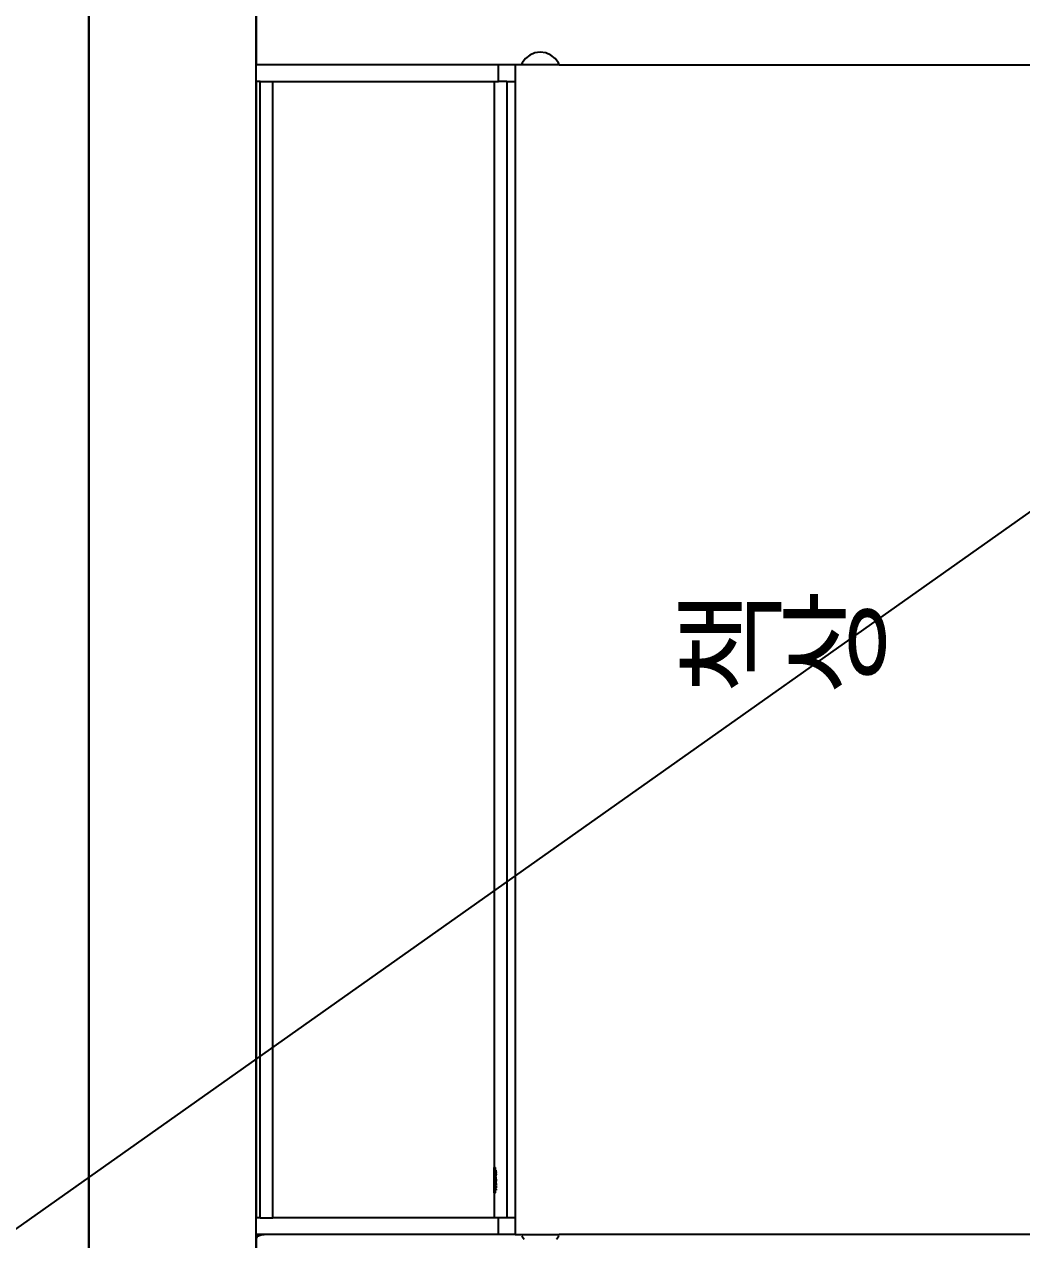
# Model space of a CAD drawing. Header units: millimetres. Extents: x -41292 to 298682, y -22072 to 33155.
# Drawn here: x 25067 to 26261, y -12046 to -10591 of the extents above; entities that cross this region are included whole.
import ezdxf

# ---------------------------------------------------------------- set-up
doc = ezdxf.new("R2010")
doc.units = ezdxf.units.MM
doc.layers.add('0-ELC TEXT', color=7, linetype='Continuous')
doc.layers.add('벽1', color=2, linetype='Continuous')
doc.styles.add('코레일둥고', font='@Microsoft JhengHei Light.ttf')

# ---------------------------------------------------------------- blocks, each defined once
blk = doc.blocks.new('rmfnasesx')
for p, q in [((52607.9, 1923), (52607.9, 7213)), ((52807.9, 4982.7), (52807.9, 4873)), ((53147.9, 4888), (53141.5, 4887.2)), ((53154.4, 4887.2), (53147.9, 4888)), ((53126.3, 4875.5), (53125.3, 4873)), ((53130.3, 4880.7), (53126.3, 4875.5)), ((53135.4, 4884.7), (53130.3, 4880.7)), ((53141.5, 4887.2), (53135.4, 4884.7)), ((53160.4, 4884.7), (53154.4, 4887.2)), ((53165.6, 4880.7), (53160.4, 4884.7)), ((53169.6, 4875.5), (53165.6, 4880.7)), ((53170.6, 4873), (53169.6, 4875.5)), ((53097.9, 4873), (52807.9, 4873)), ((52807.9, 4853), (52807.9, 4873)), ((53097.9, 4853), (53097.9, 4873)), ((53117.9, 4873), (53097.9, 4873)), ((53117.9, 4873), (53117.9, 4853)), ((53125.3, 4873), (53117.9, 4873)), ((53170.6, 4873), (53125.3, 4873)), ((53170.6, 4873), (53775.3, 4873)), ((52812.9, 4853), (52807.9, 4853)), ((52807.9, 4853), (52807.9, 3493)), ((52812.9, 4853), (52827.9, 4853)), ((52812.9, 3493), (52812.9, 4853)), ((52827.9, 3493), (52827.9, 4853)), ((52827.9, 4853), (53092.9, 4853)), ((53092.9, 4853), (53097.9, 4853)), ((53092.9, 4853), (53092.9, 3553)), ((53108, 4853), (53097.9, 4853)), ((53108, 4853), (53117.9, 4853)), ((53108, 4853), (53108, 3493)), ((53117.9, 4853), (53117.9, 3493)), ((53092.9, 3523), (53092.9, 3553)), ((53092.9, 3553), (53093.9, 3553)), ((53093.9, 3553), (53094.4, 3553)), ((53093.9, 3552.5), (53093.9, 3553)), ((53093.9, 3552.5), (53094.4, 3552.5)), ((53093.9, 3549.8), (53093.9, 3552.5)), ((53093.9, 3549.8), (53094.4, 3549.8)), ((53093.9, 3549.7), (53093.9, 3549.8)), ((53093.9, 3549.7), (53094.4, 3549.7)), ((53093.9, 3549.6), (53093.9, 3549.7)), ((53093.9, 3549.6), (53094.4, 3549.6)), ((53093.9, 3549.5), (53093.9, 3549.6)), ((53093.9, 3549.5), (53094.4, 3549.5)), ((53093.9, 3549.3), (53093.9, 3549.5)), ((53094.4, 3552.5), (53094.4, 3553)), ((53094.4, 3549.8), (53094.4, 3552.5)), ((53094.4, 3549.8), (53095.3, 3549.8)), ((53094.4, 3549.7), (53094.4, 3549.8)), ((53094.4, 3549.7), (53095.3, 3549.7)), ((53094.4, 3549.6), (53094.4, 3549.7)), ((53094.4, 3549.6), (53095.3, 3549.6)), ((53094.4, 3549.5), (53094.4, 3549.6)), ((53094.4, 3549.5), (53095.3, 3549.5)), ((53094.4, 3549.3), (53094.4, 3549.5)), ((53095.3, 3549.7), (53095.3, 3549.8)), ((53095.3, 3549.6), (53095.3, 3549.7)), ((53095.3, 3549.5), (53095.3, 3549.6)), ((53095.3, 3549.3), (53095.3, 3549.5)), ((53093.9, 3549.3), (53094.4, 3549.3)), ((53093.9, 3549.1), (53093.9, 3549.3)), ((53093.9, 3549.1), (53094.4, 3549.1)), ((53093.9, 3548.6), (53093.9, 3549.1)), ((53093.9, 3548.6), (53094.4, 3548.6)), ((53093.9, 3548.1), (53093.9, 3548.6)), ((53093.9, 3548.1), (53094.4, 3548.1)), ((53093.9, 3548), (53093.9, 3548.1)), ((53093.9, 3548), (53094.4, 3548)), ((53093.9, 3547.9), (53093.9, 3548)), ((53093.9, 3547.9), (53094.4, 3547.9)), ((53093.9, 3547.8), (53093.9, 3547.9)), ((53093.9, 3547.8), (53094.4, 3547.8)), ((53093.9, 3547.7), (53093.9, 3547.8)), ((53093.9, 3547.7), (53094.4, 3547.7)), ((53093.9, 3547.4), (53093.9, 3547.7)), ((53093.9, 3547.4), (53094.4, 3547.4)), ((53093.9, 3547.4), (53094.4, 3547.4)), ((53093.9, 3547.2), (53093.9, 3547.4)), ((53093.9, 3547.4), (53093.9, 3547.4)), ((53093.9, 3547.2), (53094.4, 3547.2)), ((53093.9, 3547.1), (53093.9, 3547.2)), ((53093.9, 3547.1), (53094.4, 3547.1)), ((53093.9, 3547.1), (53094.4, 3547.1)), ((53093.9, 3547.1), (53093.9, 3547.1)), ((53093.9, 3546.8), (53093.9, 3547.1)), ((53093.9, 3546.8), (53094.4, 3546.8)), ((53093.9, 3546.6), (53093.9, 3546.8)), ((53093.9, 3546.6), (53094.4, 3546.6)), ((53093.9, 3546.3), (53093.9, 3546.6)), ((53093.9, 3546.3), (53094.4, 3546.3)), ((53093.9, 3545.9), (53093.9, 3546.3)), ((53093.9, 3545.9), (53094.4, 3545.9)), ((53093.9, 3545.5), (53093.9, 3545.9)), ((53093.9, 3545.5), (53094.4, 3545.5)), ((53093.9, 3545.3), (53093.9, 3545.5)), ((53093.9, 3545.3), (53094.4, 3545.3)), ((53093.9, 3545.2), (53093.9, 3545.3)), ((53093.9, 3545.2), (53094.4, 3545.2)), ((53093.9, 3545.1), (53093.9, 3545.2)), ((53093.9, 3545.1), (53094.4, 3545.1)), ((53093.9, 3545.1), (53094.4, 3545)), ((53093.9, 3545), (53093.9, 3545.1)), ((53093.9, 3545.1), (53093.9, 3545.1)), ((53093.9, 3545), (53094.4, 3545)), ((53093.9, 3544.7), (53093.9, 3545)), ((53093.9, 3544.7), (53094.4, 3544.7)), ((53093.9, 3544.7), (53094.4, 3544.7)), ((53093.9, 3544.5), (53093.9, 3544.7)), ((53093.9, 3544.7), (53093.9, 3544.7)), ((53093.9, 3544.5), (53094.4, 3544.5)), ((53093.9, 3544.4), (53093.9, 3544.5)), ((53093.9, 3544.4), (53094.4, 3544.4)), ((53093.9, 3544.4), (53094.4, 3544.4)), ((53093.9, 3544.4), (53093.9, 3544.4)), ((53093.9, 3543.5), (53093.9, 3544.4)), ((53093.9, 3543.5), (53094.4, 3543.5)), ((53093.9, 3542.6), (53093.9, 3543.5)), ((53093.9, 3542.6), (53094.4, 3542.6)), ((53093.9, 3541.8), (53093.9, 3542.6)), ((53093.9, 3541.8), (53094.4, 3541.8)), ((53093.9, 3541.8), (53094.4, 3541.8)), ((53093.9, 3541.6), (53093.9, 3541.8)), ((53093.9, 3541.8), (53093.9, 3541.8)), ((53093.9, 3541.6), (53094.4, 3541.6)), ((53093.9, 3541.5), (53093.9, 3541.6)), ((53093.9, 3541.5), (53094.4, 3541.5)), ((53093.9, 3541.2), (53093.9, 3541.5)), ((53093.9, 3541.2), (53094.4, 3541.2)), ((53093.9, 3540.8), (53093.9, 3541.2)), ((53093.9, 3540.8), (53094.4, 3540.8)), ((53093.9, 3540.4), (53093.9, 3540.8)), ((53093.9, 3540.4), (53094.4, 3540.4)), ((53093.9, 3539.9), (53093.9, 3540.4)), ((53093.9, 3539.9), (53094.4, 3539.9)), ((53093.9, 3539.8), (53093.9, 3539.9)), ((53093.9, 3539.8), (53094.4, 3539.8)), ((53093.9, 3539.6), (53093.9, 3539.8)), ((53093.9, 3539.6), (53094.4, 3539.6)), ((53093.9, 3539.5), (53093.9, 3539.6)), ((53093.9, 3539.5), (53094.4, 3539.5)), ((53093.9, 3539.4), (53093.9, 3539.5)), ((53093.9, 3539.4), (53094.4, 3539.4)), ((53093.9, 3539.2), (53093.9, 3539.4)), ((53093.9, 3539.2), (53094.4, 3539.2)), ((53093.9, 3539.1), (53093.9, 3539.2)), ((53093.9, 3539.1), (53094.4, 3539.1)), ((53093.9, 3538.9), (53093.9, 3539.1)), ((53093.9, 3538.9), (53094.4, 3538.9)), ((53093.9, 3538.8), (53093.9, 3538.9)), ((53093.9, 3538.8), (53094.4, 3538.8)), ((53093.9, 3538.3), (53093.9, 3538.8)), ((53093.9, 3538.3), (53094.4, 3538.3)), ((53093.9, 3537.9), (53093.9, 3538.3)), ((53093.9, 3537.9), (53094.4, 3537.9)), ((53093.9, 3537.5), (53093.9, 3537.9)), ((53093.9, 3537.5), (53094.4, 3537.5)), ((53093.9, 3537.2), (53093.9, 3537.5)), ((53093.9, 3537.2), (53094.4, 3537.2)), ((53093.9, 3537), (53093.9, 3537.2)), ((53093.9, 3537), (53094.4, 3537)), ((53093.9, 3536.9), (53093.9, 3537)), ((53093.9, 3536.9), (53094.4, 3536.9)), ((53093.9, 3536.9), (53094.4, 3536.9)), ((53093.9, 3536.4), (53093.9, 3536.9)), ((53093.9, 3536.9), (53093.9, 3536.9)), ((53093.9, 3536.4), (53094.4, 3536.3)), ((53093.9, 3536.3), (53093.9, 3536.4)), ((53093.9, 3536.3), (53094.4, 3536.3)), ((53093.9, 3536.2), (53093.9, 3536.3)), ((53093.9, 3536.2), (53094.4, 3536.2)), ((53093.9, 3536), (53093.9, 3536.2)), ((53093.9, 3536), (53094.4, 3536)), ((53093.9, 3535.8), (53093.9, 3536)), ((53093.9, 3535.8), (53094.4, 3535.8)), ((53093.9, 3535.4), (53093.9, 3535.8)), ((53093.9, 3535.4), (53094.4, 3535.4)), ((53093.9, 3535), (53093.9, 3535.4)), ((53093.9, 3535), (53094.4, 3535)), ((53093.9, 3534.5), (53093.9, 3535)), ((53094.4, 3549.3), (53095.3, 3549.3)), ((53094.4, 3549.1), (53094.4, 3549.3)), ((53094.4, 3549.1), (53095.3, 3549.1)), ((53094.4, 3548.6), (53094.4, 3549.1)), ((53094.4, 3548.6), (53095.3, 3548.6)), ((53094.4, 3548.1), (53094.4, 3548.6)), ((53094.4, 3548.1), (53095.3, 3548.1)), ((53094.4, 3548), (53094.4, 3548.1)), ((53094.4, 3548), (53095.3, 3548)), ((53094.4, 3547.9), (53094.4, 3548)), ((53094.4, 3547.9), (53095.3, 3547.9)), ((53094.4, 3547.8), (53094.4, 3547.9)), ((53094.4, 3547.8), (53095.3, 3547.8)), ((53094.4, 3547.7), (53094.4, 3547.8)), ((53094.4, 3547.7), (53095.3, 3547.7)), ((53094.4, 3547.4), (53094.4, 3547.7)), ((53094.4, 3547.4), (53095.3, 3547.4)), ((53094.4, 3547.4), (53095.3, 3547.4)), ((53094.4, 3547.2), (53094.4, 3547.4)), ((53094.4, 3547.4), (53094.4, 3547.4)), ((53094.4, 3547.2), (53095.3, 3547.2)), ((53094.4, 3547.1), (53094.4, 3547.2)), ((53094.4, 3547.1), (53095.3, 3547.1)), ((53094.4, 3547.1), (53095.3, 3547.1)), ((53094.4, 3546.8), (53094.4, 3547.1)), ((53094.4, 3546.8), (53095.3, 3546.8)), ((53094.4, 3546.6), (53094.4, 3546.8)), ((53094.4, 3546.6), (53095.3, 3546.6)), ((53094.4, 3546.3), (53094.4, 3546.6)), ((53094.4, 3546.3), (53095.3, 3546.3)), ((53094.4, 3545.9), (53094.4, 3546.3)), ((53094.4, 3545.9), (53095.3, 3545.9)), ((53094.4, 3545.5), (53094.4, 3545.9)), ((53094.4, 3545.5), (53095.3, 3545.5)), ((53094.4, 3545.3), (53094.4, 3545.5)), ((53094.4, 3545.3), (53095.3, 3545.3)), ((53094.4, 3545.2), (53094.4, 3545.3)), ((53094.4, 3545.2), (53095.3, 3545.2)), ((53094.4, 3545.1), (53094.4, 3545.2)), ((53094.4, 3545.1), (53095.3, 3545.1)), ((53094.4, 3545), (53095.3, 3545.1)), ((53094.4, 3545), (53094.4, 3545.1)), ((53094.4, 3545), (53095.3, 3545)), ((53094.4, 3544.7), (53094.4, 3545)), ((53094.4, 3544.7), (53095.3, 3544.7)), ((53094.4, 3544.7), (53095.3, 3544.7)), ((53094.4, 3544.5), (53094.4, 3544.7)), ((53094.4, 3544.5), (53095.3, 3544.5)), ((53094.4, 3544.4), (53094.4, 3544.5)), ((53094.4, 3544.4), (53095.3, 3544.4)), ((53094.4, 3544.4), (53095.3, 3544.4)), ((53094.4, 3543.5), (53094.4, 3544.4)), ((53094.4, 3543.5), (53095.3, 3543.5)), ((53094.4, 3542.6), (53094.4, 3543.5)), ((53094.4, 3542.6), (53095.3, 3542.6)), ((53094.4, 3541.8), (53094.4, 3542.6)), ((53094.4, 3541.8), (53095.3, 3541.8)), ((53094.4, 3541.8), (53095.3, 3541.8)), ((53094.4, 3541.6), (53094.4, 3541.8)), ((53094.4, 3541.6), (53095.3, 3541.6)), ((53094.4, 3541.5), (53094.4, 3541.6)), ((53094.4, 3541.5), (53095.3, 3541.5)), ((53094.4, 3541.2), (53094.4, 3541.5)), ((53094.4, 3541.2), (53095.3, 3541.2)), ((53094.4, 3540.8), (53094.4, 3541.2)), ((53094.4, 3540.8), (53095.3, 3540.8)), ((53094.4, 3540.4), (53094.4, 3540.8)), ((53094.4, 3540.4), (53095.3, 3540.4)), ((53094.4, 3539.9), (53094.4, 3540.4)), ((53094.4, 3539.9), (53095.3, 3539.9)), ((53094.4, 3539.8), (53094.4, 3539.9)), ((53094.4, 3539.8), (53095.3, 3539.8)), ((53094.4, 3539.6), (53094.4, 3539.8)), ((53094.4, 3539.6), (53095.3, 3539.6)), ((53094.4, 3539.5), (53094.4, 3539.6)), ((53094.4, 3539.5), (53095.3, 3539.5)), ((53094.4, 3539.4), (53094.4, 3539.5)), ((53094.4, 3539.4), (53095.3, 3539.4)), ((53094.4, 3539.2), (53094.4, 3539.4)), ((53094.4, 3539.2), (53095.3, 3539.2)), ((53094.4, 3539.1), (53094.4, 3539.2)), ((53094.4, 3539.1), (53095.3, 3539.1)), ((53094.4, 3538.9), (53094.4, 3539.1)), ((53094.4, 3538.9), (53095.3, 3538.9)), ((53094.4, 3538.8), (53094.4, 3538.9)), ((53094.4, 3538.8), (53095.3, 3538.8)), ((53094.4, 3538.3), (53094.4, 3538.8)), ((53094.4, 3538.3), (53095.3, 3538.3)), ((53094.4, 3537.9), (53094.4, 3538.3)), ((53094.4, 3537.9), (53095.3, 3537.9)), ((53094.4, 3537.5), (53094.4, 3537.9)), ((53094.4, 3537.5), (53095.3, 3537.5)), ((53094.4, 3537.2), (53094.4, 3537.5)), ((53094.4, 3537.2), (53095.3, 3537.2)), ((53094.4, 3537), (53094.4, 3537.2)), ((53094.4, 3537), (53095.3, 3537)), ((53094.4, 3536.9), (53094.4, 3537)), ((53094.4, 3536.9), (53095.3, 3536.9)), ((53094.4, 3536.9), (53095.3, 3536.9)), ((53094.4, 3536.3), (53094.4, 3536.9)), ((53094.4, 3536.3), (53095.3, 3536.4)), ((53094.4, 3536.3), (53095.3, 3536.3)), ((53094.4, 3536.2), (53094.4, 3536.3)), ((53094.4, 3536.2), (53095.3, 3536.2)), ((53094.4, 3536), (53094.4, 3536.2)), ((53094.4, 3536), (53095.3, 3536)), ((53094.4, 3535.8), (53094.4, 3536)), ((53094.4, 3535.8), (53095.3, 3535.8)), ((53094.4, 3535.4), (53094.4, 3535.8)), ((53094.4, 3535.4), (53095.3, 3535.4)), ((53094.4, 3535), (53094.4, 3535.4)), ((53094.4, 3535), (53095.3, 3535)), ((53094.4, 3534.5), (53094.4, 3535)), ((53095.3, 3549.1), (53095.3, 3549.3)), ((53095.3, 3548.6), (53095.3, 3549.1)), ((53095.3, 3548.1), (53095.3, 3548.6)), ((53095.3, 3548.1), (53095.3, 3548)), ((53095.3, 3548), (53095.3, 3547.9)), ((53095.3, 3547.9), (53095.3, 3547.8)), ((53095.3, 3547.8), (53095.3, 3547.7)), ((53095.3, 3547.7), (53095.3, 3547.4)), ((53095.3, 3547.4), (53095.3, 3547.4)), ((53095.3, 3547.4), (53095.3, 3547.2)), ((53095.3, 3547.2), (53095.3, 3547.1)), ((53095.3, 3547.1), (53095.3, 3547.1)), ((53095.3, 3546.8), (53095.3, 3547.1)), ((53095.3, 3546.6), (53095.3, 3546.8)), ((53095.3, 3546.3), (53095.3, 3546.6)), ((53095.3, 3545.9), (53095.3, 3546.3)), ((53095.3, 3545.5), (53095.3, 3545.9)), ((53095.3, 3545.5), (53095.3, 3545.3)), ((53095.3, 3545.3), (53095.3, 3545.2)), ((53095.3, 3545.2), (53095.3, 3545.1)), ((53095.3, 3545.1), (53095.3, 3545.1)), ((53095.3, 3545.1), (53095.3, 3545)), ((53095.3, 3545), (53095.3, 3544.7)), ((53095.3, 3544.7), (53095.3, 3544.7)), ((53095.3, 3544.7), (53095.3, 3544.5)), ((53095.3, 3544.5), (53095.3, 3544.4)), ((53095.3, 3544.4), (53095.3, 3544.4)), ((53095.3, 3543.5), (53095.3, 3544.4)), ((53095.3, 3542.6), (53095.3, 3543.5)), ((53095.3, 3541.6), (53095.3, 3541.8)), ((53095.3, 3541.8), (53095.3, 3541.8)), ((53095.3, 3541.5), (53095.3, 3541.6)), ((53095.3, 3541.2), (53095.3, 3541.5)), ((53095.3, 3540.8), (53095.3, 3541.2)), ((53095.3, 3540.4), (53095.3, 3540.8)), ((53095.3, 3539.9), (53095.3, 3540.4)), ((53095.3, 3539.8), (53095.3, 3539.9)), ((53095.3, 3539.6), (53095.3, 3539.8)), ((53095.3, 3539.5), (53095.3, 3539.6)), ((53095.3, 3539.4), (53095.3, 3539.5)), ((53095.3, 3539.4), (53095.3, 3539.2)), ((53095.3, 3539.2), (53095.3, 3539.1)), ((53095.3, 3539.1), (53095.3, 3538.9)), ((53095.3, 3538.9), (53095.3, 3538.8)), ((53095.3, 3538.8), (53095.3, 3538.3)), ((53095.3, 3538.3), (53095.3, 3537.9)), ((53095.3, 3537.9), (53095.3, 3537.5)), ((53095.3, 3537.5), (53095.3, 3537.2)), ((53095.3, 3537.2), (53095.3, 3537)), ((53095.3, 3537), (53095.3, 3536.9)), ((53095.3, 3536.9), (53095.3, 3536.9)), ((53095.3, 3536.3), (53095.3, 3536.4)), ((53095.3, 3536.2), (53095.3, 3536.3)), ((53095.3, 3536), (53095.3, 3536.2)), ((53095.3, 3535.8), (53095.3, 3536)), ((53095.3, 3535.4), (53095.3, 3535.8)), ((53095.3, 3535), (53095.3, 3535.4)), ((53095.3, 3534.5), (53095.3, 3535)), ((53092.9, 3523), (53093.9, 3523)), ((53092.9, 3523), (53092.9, 3493)), ((53093.9, 3534.5), (53094.4, 3534.5)), ((53093.9, 3534.4), (53093.9, 3534.5)), ((53093.9, 3534.4), (53094.4, 3534.4)), ((53093.9, 3534.2), (53093.9, 3534.4)), ((53093.9, 3534.2), (53094.4, 3534.2)), ((53093.9, 3534.1), (53093.9, 3534.2)), ((53093.9, 3534.1), (53094.4, 3534.1)), ((53093.9, 3533.9), (53093.9, 3534.1)), ((53093.9, 3533.9), (53094.4, 3533.9)), ((53093.9, 3533.8), (53093.9, 3533.9)), ((53093.9, 3533.8), (53094.4, 3533.8)), ((53093.9, 3533.7), (53093.9, 3533.8)), ((53093.9, 3533.7), (53094.4, 3533.7)), ((53093.9, 3533.5), (53093.9, 3533.7)), ((53093.9, 3533.5), (53094.4, 3533.5)), ((53093.9, 3533.3), (53093.9, 3533.5)), ((53093.9, 3533.3), (53094.4, 3533.3)), ((53093.9, 3532.8), (53093.9, 3533.3)), ((53093.9, 3532.8), (53094.4, 3532.8)), ((53093.9, 3532.4), (53093.9, 3532.8)), ((53093.9, 3532.4), (53094.4, 3532.4)), ((53093.9, 3532.1), (53093.9, 3532.4)), ((53093.9, 3532.1), (53094.4, 3532.1)), ((53093.9, 3531.8), (53093.9, 3532.1)), ((53093.9, 3531.8), (53094.4, 3531.8)), ((53093.9, 3531.6), (53093.9, 3531.8)), ((53093.9, 3531.6), (53094.4, 3531.6)), ((53093.9, 3531.5), (53093.9, 3531.6)), ((53093.9, 3531.5), (53094.4, 3531.5)), ((53093.9, 3531.5), (53094.4, 3531.5)), ((53093.9, 3530.7), (53093.9, 3531.5)), ((53093.9, 3531.5), (53093.9, 3531.5)), ((53093.9, 3530.7), (53094.4, 3530.7)), ((53093.9, 3528.9), (53093.9, 3530.7)), ((53093.9, 3528.9), (53094.4, 3528.9)), ((53093.9, 3527.9), (53093.9, 3528.9)), ((53093.9, 3527.9), (53094.4, 3527.9)), ((53093.9, 3527.9), (53094.4, 3527.9)), ((53093.9, 3527.8), (53093.9, 3527.9)), ((53093.9, 3527.9), (53093.9, 3527.9)), ((53093.9, 3527.8), (53094.4, 3527.8)), ((53093.9, 3527.7), (53093.9, 3527.8)), ((53093.9, 3527.7), (53094.4, 3527.7)), ((53093.9, 3527.4), (53093.9, 3527.7)), ((53093.9, 3527.4), (53094.4, 3527.4)), ((53093.9, 3527.1), (53093.9, 3527.4)), ((53093.9, 3527.1), (53094.4, 3527)), ((53093.9, 3527), (53093.9, 3527.1)), ((53093.9, 3527), (53094.4, 3527)), ((53093.9, 3526.7), (53093.9, 3527)), ((53093.9, 3526.7), (53094.4, 3526.7)), ((53093.9, 3526.4), (53093.9, 3526.7)), ((53093.9, 3526.4), (53094.4, 3526.4)), ((53093.9, 3526.3), (53093.9, 3526.4)), ((53093.9, 3526.3), (53094.4, 3526.3)), ((53093.9, 3526.2), (53093.9, 3526.3)), ((53093.9, 3526.2), (53094.4, 3526.2)), ((53093.9, 3526.1), (53093.9, 3526.2)), ((53093.9, 3526.1), (53094.4, 3526.1)), ((53093.9, 3523.5), (53093.9, 3526.1)), ((53093.9, 3523.5), (53094.4, 3523.5)), ((53093.9, 3523), (53093.9, 3523.5)), ((53093.9, 3523), (53094.4, 3523)), ((53094.4, 3534.5), (53095.3, 3534.5)), ((53094.4, 3534.4), (53094.4, 3534.5)), ((53094.4, 3534.4), (53095.3, 3534.4)), ((53094.4, 3534.2), (53094.4, 3534.4)), ((53094.4, 3534.2), (53095.3, 3534.2)), ((53094.4, 3534.1), (53094.4, 3534.2)), ((53094.4, 3534.1), (53095.3, 3534.1)), ((53094.4, 3533.9), (53094.4, 3534.1)), ((53094.4, 3533.9), (53095.3, 3533.9)), ((53094.4, 3533.8), (53094.4, 3533.9)), ((53094.4, 3533.8), (53095.3, 3533.8)), ((53094.4, 3533.7), (53094.4, 3533.8)), ((53094.4, 3533.7), (53095.3, 3533.7)), ((53094.4, 3533.5), (53094.4, 3533.7)), ((53094.4, 3533.5), (53095.3, 3533.5)), ((53094.4, 3533.3), (53094.4, 3533.5)), ((53094.4, 3533.3), (53095.3, 3533.3)), ((53094.4, 3532.8), (53094.4, 3533.3)), ((53094.4, 3532.8), (53095.3, 3532.8)), ((53094.4, 3532.4), (53094.4, 3532.8)), ((53094.4, 3532.4), (53095.3, 3532.4)), ((53094.4, 3532.1), (53094.4, 3532.4)), ((53094.4, 3532.1), (53095.3, 3532.1)), ((53094.4, 3531.8), (53094.4, 3532.1)), ((53094.4, 3531.8), (53095.3, 3531.8)), ((53094.4, 3531.6), (53094.4, 3531.8)), ((53094.4, 3531.6), (53095.3, 3531.6)), ((53094.4, 3531.5), (53094.4, 3531.6)), ((53094.4, 3531.5), (53095.3, 3531.5)), ((53094.4, 3531.5), (53095.3, 3531.5)), ((53094.4, 3530.7), (53094.4, 3531.5)), ((53094.4, 3530.7), (53095.3, 3530.7)), ((53094.4, 3528.9), (53094.4, 3530.7)), ((53094.4, 3528.9), (53095.3, 3528.9)), ((53094.4, 3527.9), (53094.4, 3528.9)), ((53094.4, 3527.9), (53095.3, 3527.9)), ((53094.4, 3527.9), (53095.3, 3527.9)), ((53094.4, 3527.8), (53094.4, 3527.9)), ((53094.4, 3527.9), (53094.4, 3527.9)), ((53094.4, 3527.8), (53095.3, 3527.8)), ((53094.4, 3527.7), (53094.4, 3527.8)), ((53094.4, 3527.7), (53095.3, 3527.7)), ((53094.4, 3527.4), (53094.4, 3527.7)), ((53094.4, 3527.4), (53095.3, 3527.4)), ((53094.4, 3527), (53094.4, 3527.4)), ((53094.4, 3527), (53095.3, 3527.1)), ((53094.4, 3527), (53095.3, 3527)), ((53094.4, 3526.7), (53094.4, 3527)), ((53094.4, 3526.7), (53095.3, 3526.7)), ((53094.4, 3526.4), (53094.4, 3526.7)), ((53094.4, 3526.4), (53095.3, 3526.4)), ((53094.4, 3526.3), (53094.4, 3526.4)), ((53094.4, 3526.3), (53095.3, 3526.3)), ((53094.4, 3526.2), (53094.4, 3526.3)), ((53094.4, 3526.2), (53095.3, 3526.2)), ((53094.4, 3526.1), (53094.4, 3526.2)), ((53094.4, 3526.1), (53095.3, 3526.1)), ((53094.4, 3523.5), (53094.4, 3526.1)), ((53094.4, 3523), (53094.4, 3523.5)), ((53095.3, 3534.4), (53095.3, 3534.5)), ((53095.3, 3534.2), (53095.3, 3534.4)), ((53095.3, 3534.1), (53095.3, 3534.2)), ((53095.3, 3533.9), (53095.3, 3534.1)), ((53095.3, 3533.9), (53095.3, 3533.8)), ((53095.3, 3533.8), (53095.3, 3533.7)), ((53095.3, 3533.7), (53095.3, 3533.5)), ((53095.3, 3533.5), (53095.3, 3533.3)), ((53095.3, 3533.3), (53095.3, 3532.8)), ((53095.3, 3532.8), (53095.3, 3532.4)), ((53095.3, 3532.4), (53095.3, 3532.1)), ((53095.3, 3532.1), (53095.3, 3531.8)), ((53095.3, 3531.8), (53095.3, 3531.6)), ((53095.3, 3531.6), (53095.3, 3531.5)), ((53095.3, 3531.5), (53095.3, 3531.5)), ((53095.3, 3530.7), (53095.3, 3528.9)), ((53095.3, 3527.8), (53095.3, 3527.9)), ((53095.3, 3527.9), (53095.3, 3527.9)), ((53095.3, 3527.7), (53095.3, 3527.8)), ((53095.3, 3527.4), (53095.3, 3527.7)), ((53095.3, 3527.1), (53095.3, 3527.4)), ((53095.3, 3527.1), (53095.3, 3527)), ((53095.3, 3527), (53095.3, 3526.7)), ((53095.3, 3526.7), (53095.3, 3526.4)), ((53095.3, 3526.4), (53095.3, 3526.3)), ((53095.3, 3526.3), (53095.3, 3526.2)), ((53095.3, 3526.1), (53095.3, 3526.2)), ((52807.9, 3473), (52807.9, 3493)), ((52812.9, 3493), (52807.9, 3493)), ((52812.9, 3493), (52827.9, 3493)), ((53092.9, 3493), (52827.9, 3493)), ((53097.9, 3493), (53092.9, 3493)), ((53097.9, 3473), (53097.9, 3493)), ((53108, 3493), (53097.9, 3493)), ((53117.9, 3493), (53108, 3493)), ((53117.9, 3493), (53117.9, 3473)), ((52817.7, 3473), (52807.9, 3473)), ((52807.9, 3473), (52807.9, 3467.5)), ((52807.9, 3467.5), (52808.3, 3468.9)), ((52807.9, 3467.5), (52807.9, 2378.5)), ((52808.3, 3468.9), (52809.2, 3470.3)), ((52809.2, 3470.3), (52810.8, 3471.4)), ((52810.8, 3471.4), (52812.8, 3472.3)), ((52812.8, 3472.3), (52815.1, 3472.8)), ((52815.1, 3472.8), (52817.7, 3473)), ((53097.9, 3473), (52817.7, 3473)), ((53117.9, 3473), (53097.9, 3473)), ((53117.9, 3473), (53125.3, 3473)), ((53125.3, 3473), (53125.6, 3472.3)), ((53125.3, 3473), (53170.6, 3473)), ((53125.9, 3471.4), (53126.3, 3470.5)), ((53126.3, 3470.5), (53128.6, 3467.5)), ((53167.3, 3467.5), (53169.6, 3470.5)), ((53169.6, 3470.5), (53170, 3471.4)), ((53170.3, 3472.3), (53170.6, 3473)), ((53775.3, 3473), (53170.6, 3473))]:
    blk.add_line(p, q)

msp = doc.modelspace()

# ---------------------------------------------------------------- linework, layer by layer
msp.add_lwpolyline([(42289.27, 153.15), (21289.27, -14696.85)])
at = {"layer": '벽1'}
for p, q in [((25144.67, -13589.42), (25144.67, -8299.42)), ((25344.67, -13389.42), (25344.67, -8499.42))]:
    msp.add_line(p, q, dxfattribs=at)

# ---------------------------------------------------------------- block references
msp.add_blockref('rmfnasesx', (-27463.27, -15512.43))

# ---------------------------------------------------------------- texts
at = {"layer": '0-ELC TEXT', "style": '코레일둥고'}
msp.add_text('책상', height=100, dxfattribs=at).set_placement((25842.66, -11377))

doc.saveas('drawing.dxf')
